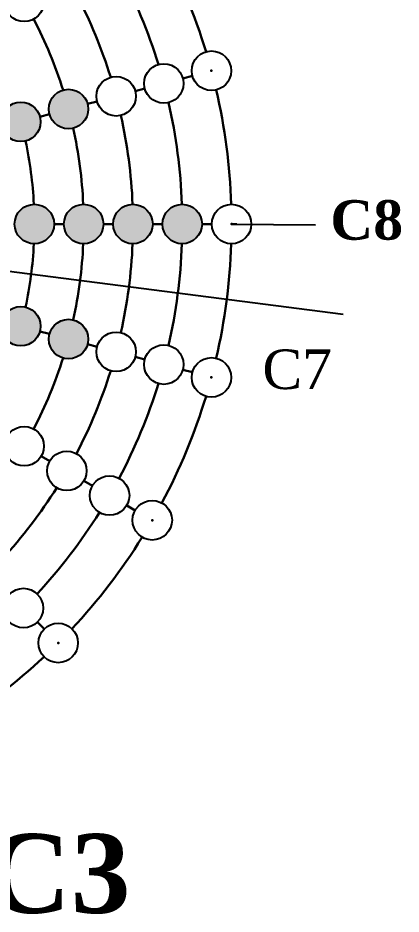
# Model space of a CAD drawing. Header units: inches. Extents: x 53 to 275, y 28 to 179.
# Drawn here: x 90.26 to 99.98, y 88.43 to 111.12 of the extents above; entities that cross this region are included whole.
import ezdxf

# ---------------------------------------------------------------- set-up
doc = ezdxf.new("R2010")
doc.units = ezdxf.units.IN
doc.header["$MEASUREMENT"] = 0

msp = doc.modelspace()

# ---------------------------------------------------------------- hatches: boundary and pattern name
h = msp.add_hatch(color=4)
h.set_gradient(color1=(237, 249, 6), color2=(227, 239, 6), one_color=1, tint=0.48)
h.paths.add_polyline_path([(81.18, 119.651, 1), (80.18, 119.651, 1)])
h.paths.add_polyline_path([(67.43, 105.901, 1), (66.43, 105.901, 1)])
h.paths.add_polyline_path([(81.18, 92.151, 1), (80.18, 92.151, 1)])
h.paths.add_polyline_path([(94.93, 105.901, 1), (93.93, 105.901, 1)])
h = msp.add_hatch(color=4)
h.set_gradient(color1=(237, 249, 6), color2=(227, 239, 6), one_color=1, tint=0.48)
h.paths.add_polyline_path([(81.18, 118.401, 1), (80.18, 118.401, 1)])
h.paths.add_polyline_path([(93.68, 105.901, 1), (92.68, 105.901, 1)])
h.paths.add_polyline_path([(81.18, 93.401, 1), (80.18, 93.401, 1)])
h.paths.add_polyline_path([(68.68, 105.901, 1), (67.68, 105.901, 1)])
h = msp.add_hatch(color=4)
h.set_gradient(color1=(237, 249, 6), color2=(227, 239, 6), one_color=1, tint=0.48)
h.paths.add_polyline_path([(78.268, 116.768, 1), (77.268, 116.768, 1)])
h.paths.add_polyline_path([(84.091, 116.768, 1), (83.091, 116.768, 1)])
h.paths.add_polyline_path([(92.046, 108.813, 1), (91.046, 108.813, 1)])
h.paths.add_polyline_path([(92.046, 102.989, 1), (91.046, 102.989, 1)])
h.paths.add_polyline_path([(84.091, 95.034, 1), (83.091, 95.034, 1)])
h.paths.add_polyline_path([(78.268, 95.034, 1), (77.268, 95.034, 1)])
h.paths.add_polyline_path([(70.313, 102.989, 1), (69.313, 102.989, 1)])
h.paths.add_polyline_path([(70.313, 108.813, 1), (69.313, 108.813, 1)])
h = msp.add_hatch(color=4)
h.set_gradient(color1=(237, 249, 6), color2=(227, 239, 6), one_color=1, tint=0.48)
h.paths.add_polyline_path([(90.839, 103.313, 1), (89.839, 103.313, 1)])
h.paths.add_polyline_path([(83.768, 96.242, 1), (82.768, 96.242, 1)])
h.paths.add_polyline_path([(78.592, 96.242, 1), (77.592, 96.242, 1)])
h.paths.add_polyline_path([(71.521, 103.313, 1), (70.521, 103.313, 1)])
h.paths.add_polyline_path([(71.521, 108.489, 1), (70.521, 108.489, 1)])
h.paths.add_polyline_path([(78.592, 115.56, 1), (77.592, 115.56, 1)])
h.paths.add_polyline_path([(83.768, 115.56, 1), (82.768, 115.56, 1)])
h = msp.add_hatch(color=4)
h.set_gradient(color1=(237, 249, 6), color2=(227, 239, 6), one_color=1, tint=0.48)
h.paths.add_polyline_path([(87.43, 105.901, 1), (86.43, 105.901, 1)])
h.paths.add_polyline_path([(88.68, 105.901, 1), (87.68, 105.901, 1)])
h.paths.add_polyline_path([(89.93, 105.901, 1), (88.93, 105.901, 1)])
h.paths.add_polyline_path([(91.18, 105.901, 1), (90.18, 105.901, 1)])
h.paths.add_polyline_path([(92.43, 105.901, 1), (91.43, 105.901, 1)])
h.paths.add_polyline_path([(87.217, 107.519, 1), (86.217, 107.519, 1)])
h.paths.add_polyline_path([(88.424, 107.842, 1), (87.424, 107.842, 1)])
h.paths.add_polyline_path([(89.632, 108.166, 1), (88.632, 108.166, 1)])
h.paths.add_polyline_path([(86.592, 109.026, 1), (85.592, 109.026, 1)])
h.paths.add_polyline_path([(87.675, 109.651, 1), (86.675, 109.651, 1)])
h = msp.add_hatch(color=4)
h.set_gradient(color1=(237, 249, 6), color2=(227, 239, 6), one_color=1, tint=0.48)
h.paths.add_polyline_path([(90.839, 108.489, 1), (89.839, 108.489, 1)])

# ---------------------------------------------------------------- linework, layer by layer
at = {"lineweight": 30}
for p, q in [((94.444, 109.589), (94.686, 109.654)), ((93.237, 109.266), (93.478, 109.33)), ((92.029, 108.942), (92.271, 109.007)), ((90.822, 108.619), (91.063, 108.683)), ((91.18, 105.901), (91.43, 105.901)), ((92.43, 105.901), (92.68, 105.901)), ((93.68, 105.901), (93.93, 105.901)), ((94.93, 105.901), (95.18, 105.901)), ((95.68, 105.901), (95.816, 105.901)), ((91.063, 103.119), (90.822, 103.183)), ((92.271, 102.795), (92.029, 102.86)), ((93.478, 102.472), (93.237, 102.536)), ((94.686, 102.148), (94.444, 102.213)), ((91.072, 99.901), (90.856, 100.026)), ((92.155, 99.276), (91.938, 99.401)), ((93.237, 98.651), (93.021, 98.776)), ((90.756, 95.825), (90.933, 95.648))]:
    msp.add_line(p, q, dxfattribs=at)
at = {"color": 1}
msp.add_line((80.68, 105.901), (98.511, 103.62), dxfattribs=at)
at = {"color": 4}
msp.add_line((95.68, 105.901), (97.81, 105.883), dxfattribs=at)
for centre in [(90.423, 111.526), (95.169, 109.783), (93.961, 109.46), (92.754, 109.136), (91.546, 108.813), (90.339, 108.489), (90.68, 105.901), (91.93, 105.901), (93.18, 105.901), (94.43, 105.901), (95.68, 105.901), (90.339, 103.313), (91.546, 102.989), (92.754, 102.666), (93.961, 102.342), (95.169, 102.019), (90.423, 100.276), (91.505, 99.651), (92.588, 99.026), (93.67, 98.401), (90.402, 96.178), (91.286, 95.294)]:
    msp.add_circle(centre, 0.5, dxfattribs=at)
at = {"lineweight": 30}
for radius, start, end in [(15, 16.9099, 28.0901), (13.75, 17.0836, 27.9164), (12.5, 17.292, 27.708), (11.25, 17.5467, 27.4533), (15, 1.9099, 13.0901), (13.75, 2.0836, 12.9164), (12.5, 2.292, 12.708), (11.25, 2.5467, 12.4533), (10, 2.8651, 12.1349), (10, 347.8651, 357.1349), (11.25, 347.5467, 357.4533), (12.5, 347.292, 357.708), (13.75, 347.0836, 357.9164), (15, 346.9099, 358.0901), (11.25, 332.5467, 342.4533), (12.5, 332.292, 342.708), (13.75, 332.0836, 342.9164), (15, 331.9099, 343.0901), (12.5, 317.292, 327.708), (13.75, 317.0836, 327.9164), (15, 316.9099, 328.0901), (15, 301.9099, 313.0901)]:
    msp.add_arc((80.68, 105.901), radius, start, end, dxfattribs=at)
for p in [(95.169, 109.783), (95.68, 105.901), (95.169, 102.019), (93.67, 98.401), (91.286, 95.294)]:
    msp.add_point(p, dxfattribs=at)

# ---------------------------------------------------------------- texts
at = {"color": 1, "attachment_point": 1}
for s, insert, char_height, width in [('{\\fTimes New Roman|b1|i0|c0|p18;C8}', (98.181, 106.505), 1, 4.35852), ('{\\fTimes New Roman|b0|i0|c0|p18;C7}', (96.462, 102.725), 1, 3.32889), ('{\\fTimes New Roman|b1|i0|c0|p18;CC3}', (87.244, 90.46), 2, 6.67539)]:
    msp.add_mtext(s, dxfattribs=dict(at, insert=insert, char_height=char_height, width=width))

doc.saveas('drawing.dxf')
